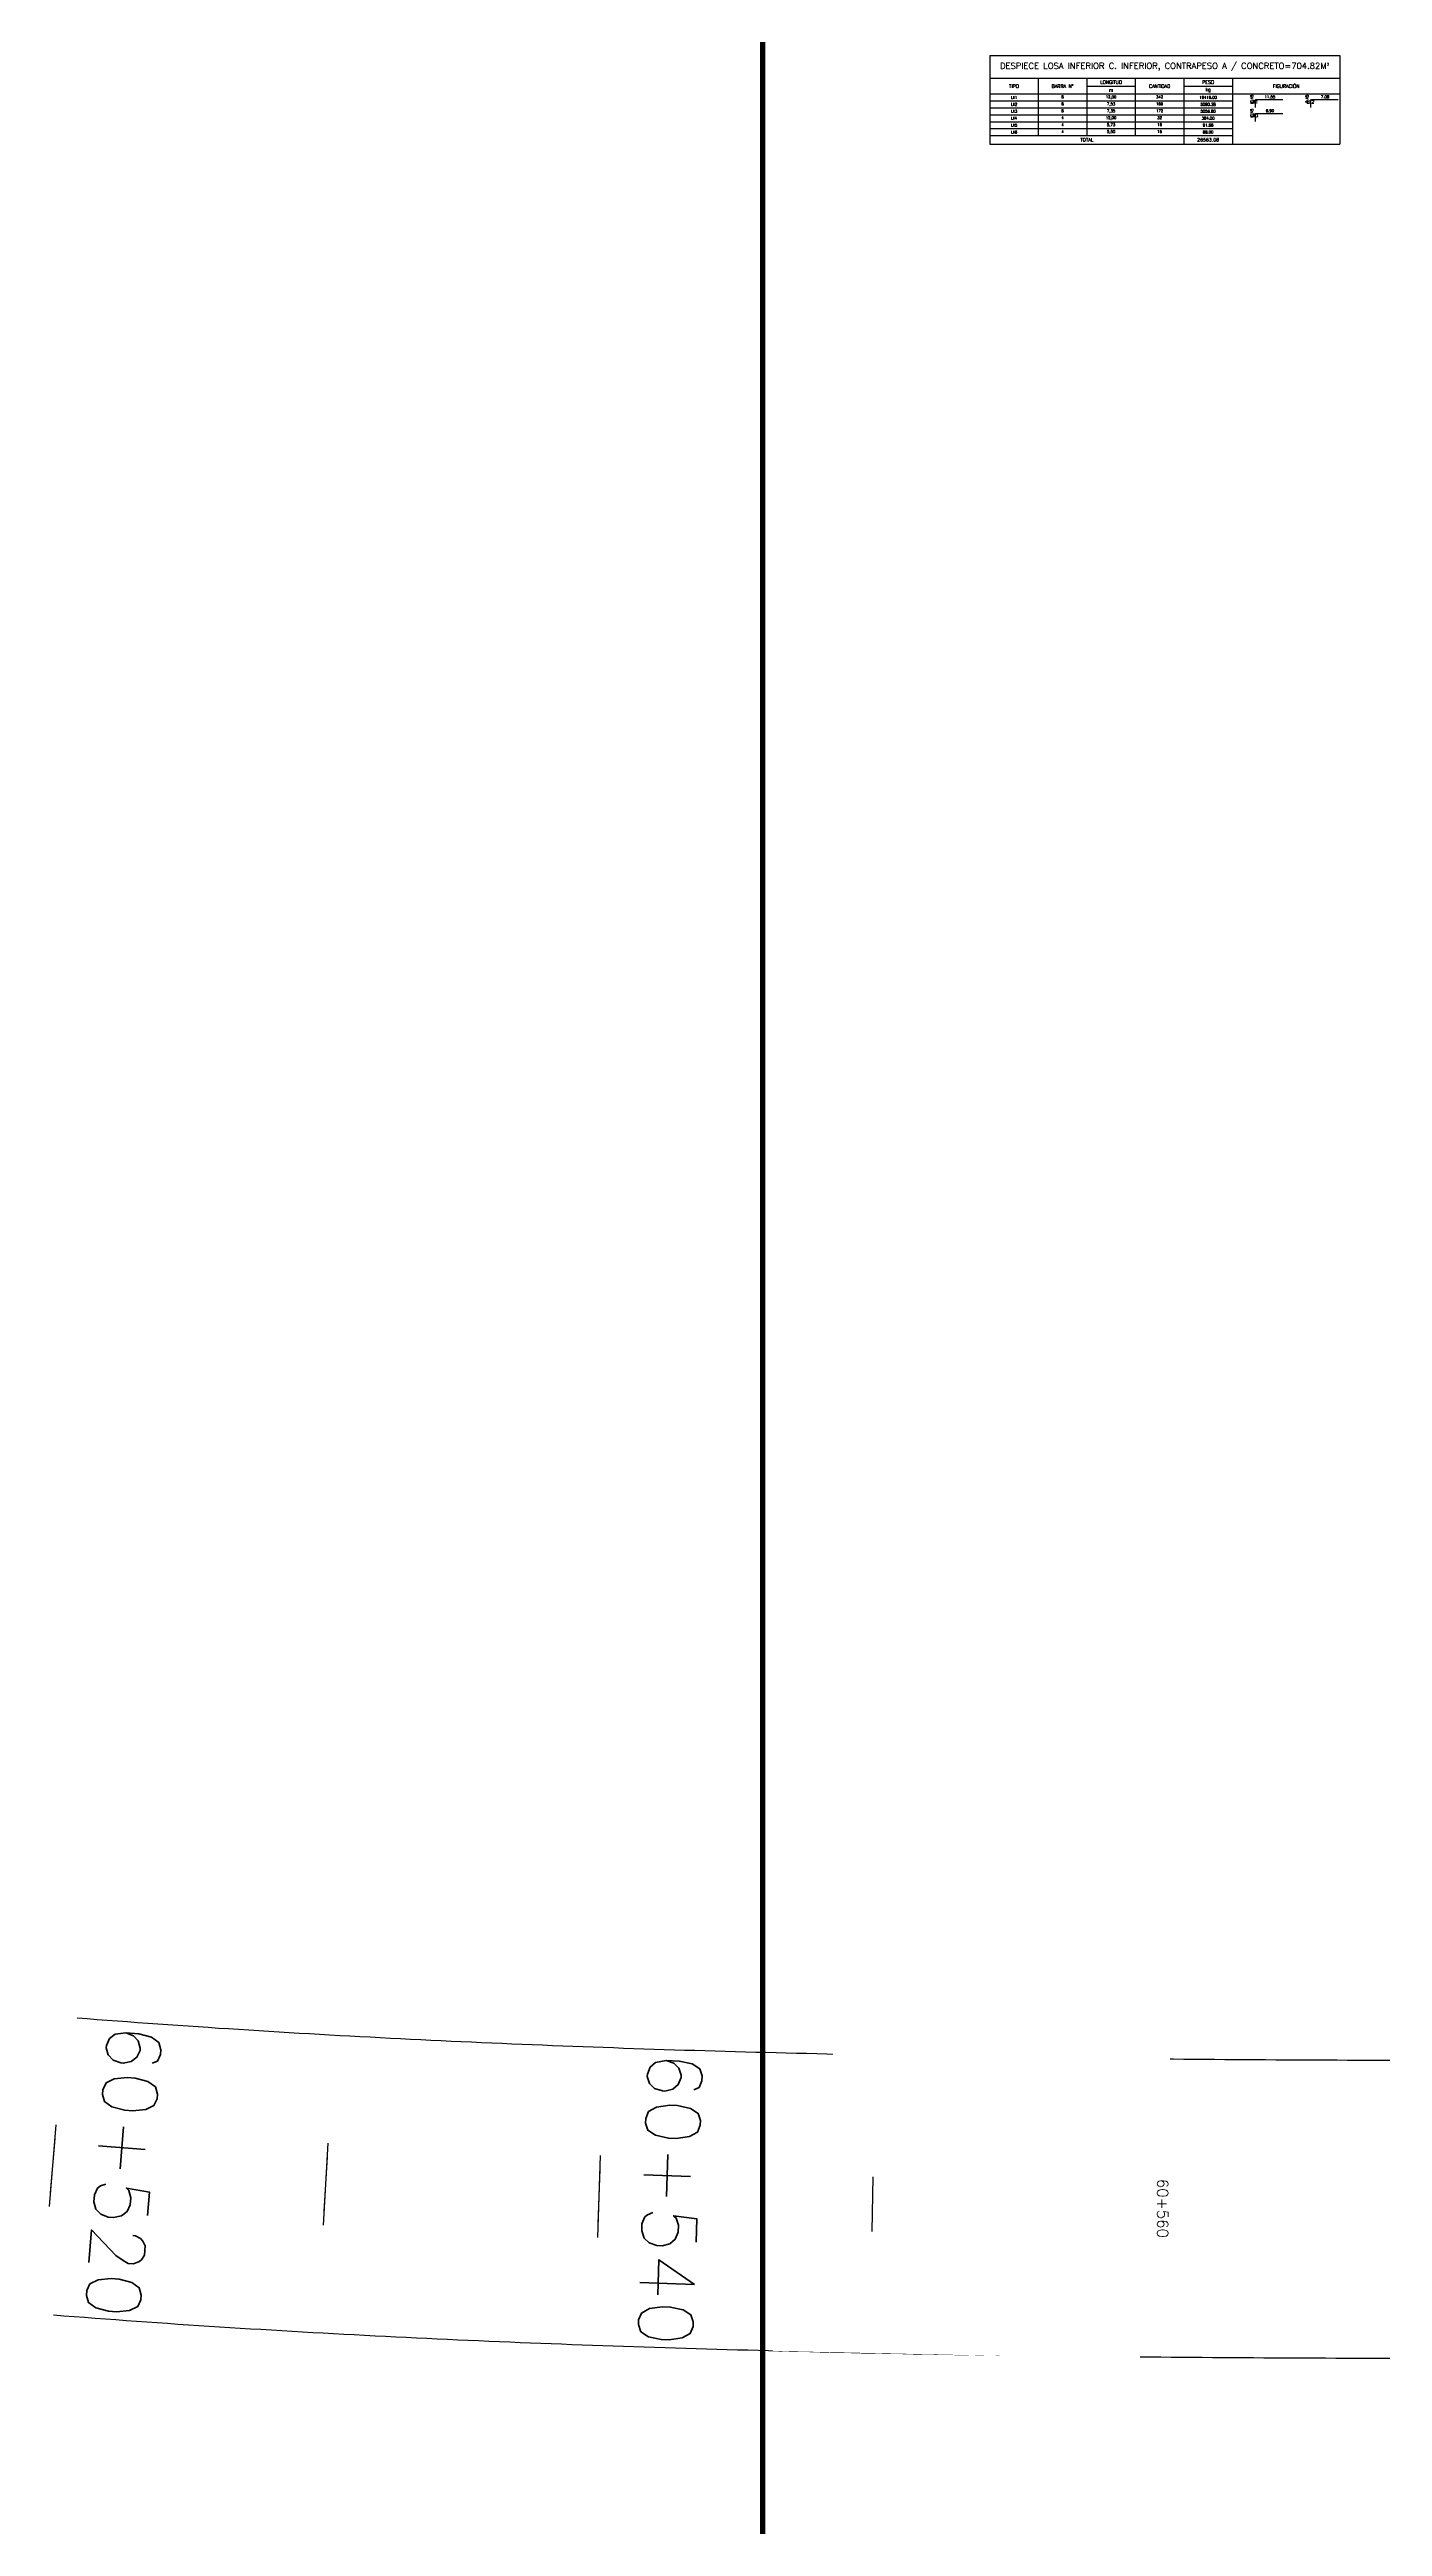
# Model space of a CAD drawing. Header units: metres. Extents: x 1080427 to 1081241, y 976768 to 977288.
# Drawn here: x 1080593.7 to 1080642.4, y 976936.6 to 977027.2 of the extents above; entities that cross this region are included whole.
import ezdxf
from ezdxf.enums import TextEntityAlignment as Align

# ---------------------------------------------------------------- set-up
doc = ezdxf.new("R2010")
doc.units = ezdxf.units.M
doc.header["$LTSCALE"] = 25.4
doc.layers.add('COTA', color=1, linetype='Continuous', lineweight=30)
doc.layers.add('R80', color=3, linetype='Continuous', lineweight=30)
for name, color, linetype in [('DGEO_S3E1_NUEV_BVIA', 60, 'Continuous'), ('DGEO_S3E1_NUEV_STALBL', 7, 'Continuous'), ('dgeo_s3e1_nuevSTALBL', 7, 'Continuous'), ('EST', 150, 'Continuous'), ('f_coord', 7, 'Continuous'), ('REGL100', 4, 'Continuous')]:
    doc.layers.add(name, color=color, linetype=linetype)
doc.styles.add('INTEINSA_Romans', font='ROMANS.shx')
doc.styles.add('romans', font='romans.shx')

# ---------------------------------------------------------------- blocks, each defined once
blk = doc.blocks.new('sta_tic')
blk.add_line((0, -0.04165), (0, 0.04165))
blk = doc.blocks.new('lbl_tic')
blk.add_line((0, -0.04165), (0, 0.04165))
blk = doc.blocks.new('*T420')
at = {"color": 5, "linetype": 'ByBlock', "lineweight": -2, "transparency": 16777216}
for p, q in [((0, 0), (12.793, 0)), ((0, 0), (0, -3.242)), ((12.793, 0), (12.793, -3.242)), ((0, -0.838), (12.793, -0.838)), ((1.773, -0.838), (1.773, -1.411)), ((3.547, -0.838), (3.547, -1.411)), ((5.32, -0.838), (5.32, -1.411)), ((7.093, -0.838), (7.093, -1.411)), ((8.866, -0.838), (8.866, -1.411)), ((0, -1.411), (12.793, -1.411)), ((3.547, -1.125), (5.32, -1.125)), ((7.093, -1.125), (8.866, -1.125)), ((0, -2.931), (8.866, -2.931)), ((0, -3.242), (12.793, -3.242)), ((7.093, -2.931), (7.093, -3.242))]:
    blk.add_line(p, q, dxfattribs=at)
at = {"color": 2, "linetype": 'ByBlock', "lineweight": -2, "transparency": 16777216}
for p, q in [((0, -1.665), (8.866, -1.665)), ((1.773, -1.411), (1.773, -2.931)), ((3.547, -1.411), (3.547, -2.931)), ((5.32, -1.411), (5.32, -2.931)), ((7.093, -1.411), (7.093, -2.931)), ((8.866, -1.411), (8.866, -3.242)), ((0, -1.918), (8.866, -1.918)), ((0, -2.171), (8.866, -2.171)), ((0, -2.425), (8.866, -2.425)), ((0, -2.678), (8.866, -2.678))]:
    blk.add_line(p, q, dxfattribs=at)
at = {"color": 7, "transparency": 16777216, "insert": (6.397, -0.419), "char_height": 0.225, "width": 12.6732, "attachment_point": 5, "style": 'romans'}
blk.add_mtext('DESPIECE LOSA INFERIOR C. INFERIOR, CONTRAPESO A / CONCRETO=704.82M{\\fISOCPEUR|b0|i0|c0|p34;³}', dxfattribs=at)
at = {"color": 4, "transparency": 16777216, "char_height": 0.125, "attachment_point": 5, "style": 'romans'}
for s, insert, width in [('TIPO', (0.887, -1.125), 1.65325), ('BARRA N°', (2.66, -1.125), 1.65325), ('LONGITUD', (4.433, -0.981), 1.65325), ('m', (4.433, -1.268), 1.65325), ('CANTIDAD', (6.206, -1.125), 1.65325), ('PESO', (7.98, -0.981), 1.65325), ('kg', (7.98, -1.268), 1.65325), ('FIGURACIÓN', (10.83, -1.125), 3.80694), ('TOTAL', (3.547, -3.086), 6.97301), ('26563.08', (7.98, -3.086), 1.65325)]:
    blk.add_mtext(s, dxfattribs=dict(at, insert=insert, width=width))
at = {"color": 3, "transparency": 16777216, "char_height": 0.1, "width": 1.65325, "style": 'romans'}
for s, insert, attachment_point in [('LII1', (0.887, -1.538), 5), ('LII2', (0.887, -1.791), 5), ('8', (2.66, -1.471), 2), ('8', (2.66, -1.725), 2), ('12,00', (4.433, -1.471), 2), ('7,53', (4.433, -1.725), 2), ('342', (6.206, -1.471), 2), ('169', (6.206, -1.725), 2), ('16416.00', (7.98, -1.538), 5), ('5090.28', (7.98, -1.791), 5), ('LII3', (0.887, -2.045), 5), ('LII4', (0.887, -2.298), 5), ('LII5', (0.887, -2.551), 5), ('8', (2.66, -1.978), 2), ('4', (2.66, -2.231), 2), ('4', (2.66, -2.485), 2), ('12,00', (4.433, -2.231), 2), ('7,35', (4.433, -1.978), 2), ('5,73', (4.433, -2.485), 2), ('172', (6.206, -1.978), 2), ('32', (6.206, -2.231), 2), ('16', (6.206, -2.485), 2), ('5056.80', (7.98, -2.045), 5), ('384.00', (7.98, -2.298), 5), ('91.68', (7.98, -2.551), 5), ('LII6', (0.887, -2.805), 5), ('4', (2.66, -2.738), 2), ('5,50', (4.433, -2.738), 2), ('16', (6.206, -2.738), 2), ('88.00', (7.98, -2.805), 5)]:
    blk.add_mtext(s, dxfattribs=dict(at, insert=insert, attachment_point=attachment_point))

msp = doc.modelspace()

# ---------------------------------------------------------------- linework, layer by layer
at = {"layer": 'DGEO_S3E1_NUEV_BVIA'}
for points in [[(1080654.26932, 976953.648042, -0.000131579), (1080648.273623, 976953.64962, -0.000592105), (1080642.286542, 976953.660647, -0.000986842), (1080636.308134, 976953.690536, -0.00138158), (1080630.338543, 976953.748659, -0.001776318), (1080624.378047, 976953.844344, -0.002171056), (1080618.427102, 976953.986874, -0.002565795), (1080612.486381, 976954.185486, -0.002960535), (1080606.556824, 976954.449361, -0.003355276), (1080600.639673, 976954.787619, -0.003815808), (1080594.736522, 976955.209312, -0.004144761)], [(1080654.26932, 976942.748042, -0.000131579), (1080648.265018, 976942.749623, -0.000592105), (1080642.252121, 976942.760701, -0.000986842), (1080636.230687, 976942.790811, -0.00138158), (1080630.200863, 976942.849529, -0.001776318), (1080624.16293, 976942.946467, -0.002171056), (1080618.117354, 976943.091276, -0.002565795), (1080612.064828, 976943.293641, -0.002960535), (1080606.006321, 976943.563271, -0.003355276), (1080599.943122, 976943.909898, -0.003815808), (1080593.876889, 976944.343262, -0.004144761)]]:
    msp.add_lwpolyline(points, format="xyb", dxfattribs=at)
at = {"layer": 'EST', "transparency": 33554687}
for points in [[(1080638.811023, 977025.366128), (1080637.812551, 977025.366128, 0.414213562), (1080637.797551, 977025.351128), (1080637.797551, 977025.082726)], [(1080640.826229, 977025.362107), (1080639.827757, 977025.362107, 0.414213562), (1080639.812757, 977025.347107), (1080639.812757, 977025.078706)], [(1080638.811023, 977024.855845), (1080637.812551, 977024.855845, 0.414213562), (1080637.797551, 977024.840845), (1080637.797551, 977024.572444)]]:
    msp.add_lwpolyline(points, format="xyb", dxfattribs=at)

# ---------------------------------------------------------------- block references
msp.add_blockref('*T420', (1080628.095352, 977026.990188))
at = {"layer": 'DGEO_S3E1_NUEV_STALBL'}
for name, p, xscale, yscale, zscale, rotation in [('sta_tic', (1080593.852091, 976949.812527), 36.01440576230492, 36.01440576230492, 36.01440576230492, 355.407885516875), ('sta_tic', (1080603.828988, 976949.136808), 36.01440576230493, 36.01440576230493, 36.01440576230493, 356.8012197938118), ('sta_tic', (1080613.818475, 976948.682019), 36.01440576230493, 36.01440576230493, 36.01440576230493, 357.9435181256089), ('lbl_tic', (1080623.814523, 976948.404543), 36.01440576230492, 36.01440576230492, 36.01440576230492, 358.8345191788479), ('sta_tic', (1080633.813436, 976948.260614), 36.01440576230493, 36.01440576230493, 36.01440576230493, 359.4742229535287)]:
    msp.add_blockref(name, p, dxfattribs=dict(at, xscale=xscale, yscale=yscale, zscale=zscale, rotation=rotation))
at = {"layer": 'dgeo_s3e1_nuevSTALBL', "xscale": 24.00960384153662, "yscale": 24.00960384153662, "zscale": 24.00960384153662}
for name, p, rotation in [('lbl_tic', (1080593.852091, 976949.812527), 355.407885516879), ('sta_tic', (1080603.828988, 976949.136808), 356.8012197938126), ('lbl_tic', (1080613.818475, 976948.682019), 357.9435181256096), ('lbl_tic', (1080633.813436, 976948.260614), 359.4742229535292)]:
    msp.add_blockref(name, p, dxfattribs=dict(at, rotation=rotation))

# ---------------------------------------------------------------- texts
at = {"layer": 'dgeo_s3e1_nuevSTALBL', "style": 'romans'}
for s, rotation, p in [('60+520', 265.40788552, (1080594.848881, 976949.732465)), ('60+540', 267.94351813, (1080614.817831, 976948.646134))]:
    msp.add_text(s, height=2, rotation=rotation, dxfattribs=at).set_placement(p, align=Align.BOTTOM_CENTER)
at = {"layer": 'R80', "transparency": 33554687, "char_height": 0.1, "width": 0.65938551, "attachment_point": 3, "rotation": 90, "style": 'romans'}
for insert in [(1080637.625198, 977025.551097), (1080639.640403, 977025.547076), (1080637.625198, 977025.040814)]:
    msp.add_mtext('0.45', dxfattribs=dict(at, insert=insert))
at = {"layer": 'R80', "transparency": 33554687, "char_height": 0.1, "attachment_point": 2, "style": 'romans'}
for s, insert, width in [('11.55', (1080638.33471, 977025.526475), 0.87619027), ('7.08', (1080640.349915, 977025.522454), 0.74364971), ('6.90', (1080638.33471, 977025.016192), 0.87619027)]:
    msp.add_mtext(s, dxfattribs=dict(at, insert=insert, width=width))
at = {"layer": 'REGL100', "color": 4, "lineweight": 30, "transparency": 33554687, "char_height": 0.125, "attachment_point": 1, "line_spacing_factor": 0.9, "style": 'INTEINSA_Romans'}
for s, insert in [('^ILII1', (1080637.121419, 977025.351845)), ('^ILII2', (1080639.177652, 977025.351845)), ('^ILII3', (1080637.121419, 977024.86001))]:
    msp.add_mtext(s, dxfattribs=dict(at, insert=insert))

# ---------------------------------------------------------------- next in the draw order: wipeouts: each hides what was drawn before it
msp.add_wipeout([(1080622.391443, 976954.072113), (1080634.704958, 976953.891467), (1080633.578716, 976942.748042), (1080625.595498, 976942.919584), (1080620.163405, 976943.036386), (1080621.304212, 976947.405815)]).dxf.layer = 'f_coord'

# ---------------------------------------------------------------- next in the draw order: linework, layer by layer
at = {"layer": 'COTA', "const_width": 0.2}
msp.add_lwpolyline([(1080619.797527, 977153.234077), (1081240.811784, 977153.234077), (1081240.811784, 976870.940986), (1080619.797527, 976870.940986)], close=True, dxfattribs=at)

# ---------------------------------------------------------------- next in the draw order: block references
at = {"layer": 'dgeo_s3e1_nuevSTALBL', "xscale": 24.00960384153664, "yscale": 24.00960384153664, "zscale": 24.00960384153664, "rotation": 358.8345191788485}
msp.add_blockref('sta_tic', (1080623.814523, 976948.404543), dxfattribs=at)

# ---------------------------------------------------------------- next in the draw order: texts
at = {"layer": 'R80', "style": 'romans'}
msp.add_text('60+560', height=0.4, rotation=270, dxfattribs=at).set_placement((1080634.096187, 976948.251437), align=Align.BOTTOM_CENTER)

doc.saveas('drawing.dxf')
